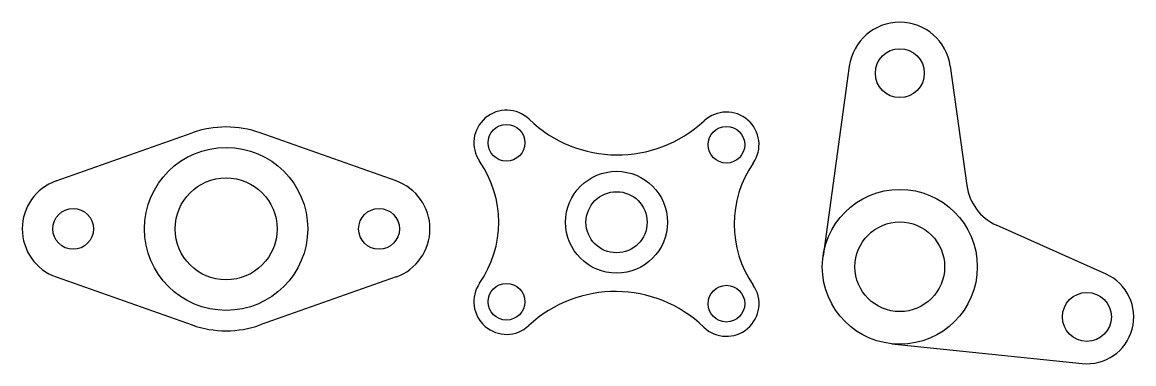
# Model space of a CAD drawing. Header units: millimetres. Extents: x 1447 to 1992, y 1913 to 2080.
import ezdxf

# ---------------------------------------------------------------- set-up
doc = ezdxf.new("R2010")
doc.units = ezdxf.units.MM

msp = doc.modelspace()

# ---------------------------------------------------------------- linework, layer by layer
for p, q in [((1852.91, 2058.92), (1840.03, 1965.7)), ((1902.44, 2058.92), (1910.53, 2000.32)), ((1463.91, 2002.66), (1530.58, 2026.23)), ((1630.58, 2002.66), (1563.91, 2026.23)), ((1978.82, 1956.91), (1925.1, 1980.92)), ((1463.91, 1955.52), (1530.58, 1931.95)), ((1630.58, 1955.52), (1563.91, 1931.95)), ((1873.76, 1922.7), (1967.07, 1913.03))]:
    msp.add_line(p, q)
for centre, radius in [((1877.68, 2055.5), 12), ((1684.76, 2021.35), 9), ((1792.64, 2020.4), 9), ((1547.25, 1979.09), 40), ((1738.76, 1982.35), 25), ((1547.25, 1979.09), 25), ((1738.76, 1982.35), 15), ((1877.68, 1960.5), 38), ((1472.25, 1979.09), 10), ((1622.25, 1979.09), 10), ((1877.68, 1960.5), 22), ((1684.76, 1943.35), 9), ((1792.64, 1942.4), 9), ((1969.44, 1935.91), 12)]:
    msp.add_circle(centre, radius)
for centre, radius, start, end in [((1877.68, 2055.5), 25, 7.8652, 172.1348), ((1684.76, 2021.35), 16, 46.0937, 214.7044), ((1792.64, 2020.4), 16, 325.2956, 132.8994), ((1547.25, 1979.09), 50, 70.5288, 109.4712), ((1739.2, 2077.91), 62.5, 226.0937, 312.8994), ((1628.45, 1982.35), 52.5, 325.2956, 34.7044), ((1848.95, 1981.4), 52.5, 145.2956, 214.7044), ((1472.25, 1979.09), 25, 109.4712, 250.5288), ((1622.25, 1979.09), 25, 289.4712, 70.5288), ((1935.3, 2003.75), 25, 187.8652, 245.9153), ((1684.76, 1943.35), 16, 145.2956, 312.8994), ((1969.44, 1935.91), 23, 264.0847, 65.9153), ((1738.2, 1885.85), 62.5, 46.0937, 132.8994), ((1792.64, 1942.4), 16, 226.0937, 34.7044), ((1547.25, 1979.09), 50, 250.5288, 289.4712)]:
    msp.add_arc(centre, radius, start, end)

doc.saveas('drawing.dxf')
